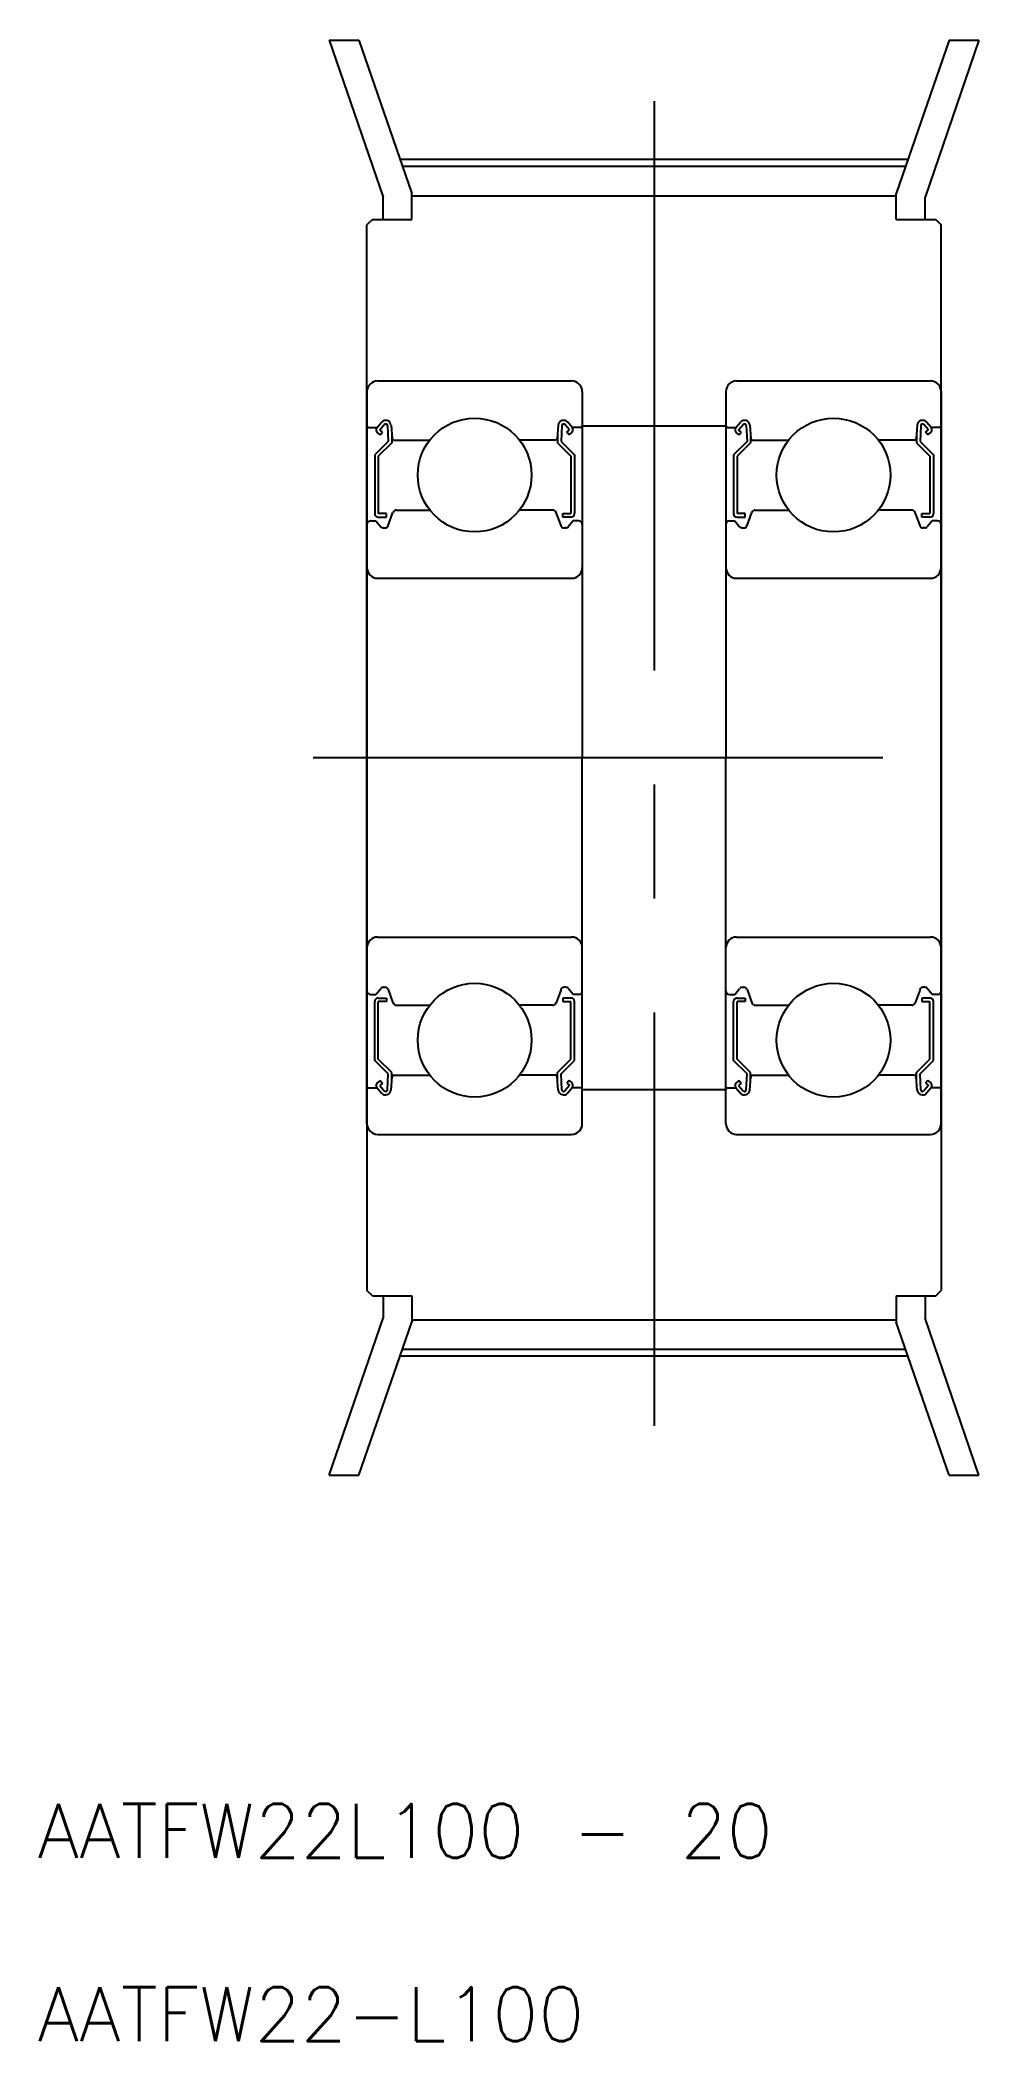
# Model space of a CAD drawing. Extents: x 22 to 75, y 0 to 112.
import ezdxf
from ezdxf.enums import TextEntityAlignment as Align

# ---------------------------------------------------------------- set-up
doc = ezdxf.new("R2010")
doc.units = 0
doc.linetypes.add('CENTER', pattern=[50.8, 31.75, -6.35, 6.35, -6.35])
doc.layers.get('0').update_dxf_attribs({"linetype": 'CONTINUOUS'})
doc.layers.add('CENTER', color=1, linetype='CONTINUOUS')
doc.styles.get("Standard").update_dxf_attribs({"font": 'txt.shx', "bigfont": 'bigfont.shx'})

msp = doc.modelspace()

# ---------------------------------------------------------------- linework, layer by layer
at = {"color": 7, "linetype": 'CONTINUOUS'}
for p, q in [((38.09, 111.85), (39.75, 111.85)), ((38.09, 111.85), (41.1, 103.09)), ((39.75, 111.85), (42.7, 103.3)), ((72.65, 111.85), (69.7, 103.3)), ((74.3, 111.85), (71.3, 103.09)), ((72.65, 111.85), (74.3, 111.85)), ((42.18, 104.82), (70.22, 104.82)), ((41.1, 101.85), (41.1, 103.09)), ((42.7, 101.85), (42.7, 103.3)), ((42.7, 103.17), (69.7, 103.17)), ((69.7, 101.85), (69.7, 103.3)), ((71.3, 101.85), (71.3, 103.09)), ((40.5, 101.85), (40.2, 101.55)), ((40.2, 71.85), (40.2, 101.55)), ((40.5, 101.85), (42.7, 101.85)), ((69.7, 101.85), (71.9, 101.85)), ((71.9, 101.85), (72.2, 101.55)), ((72.2, 71.85), (72.2, 101.55)), ((40.8, 92.85), (51.6, 92.85)), ((60.8, 92.85), (71.6, 92.85)), ((40.2, 92.25), (40.2, 71.85)), ((52.2, 92.25), (52.2, 71.85)), ((60.2, 92.25), (60.2, 71.85)), ((72.2, 92.25), (72.2, 71.85)), ((40.76, 90.25), (41.01, 90.55)), ((40.91, 90.12), (41.16, 90.42)), ((41.34, 90.36), (41.38, 89.48)), ((41.54, 90.38), (41.6, 89.64)), ((50.86, 90.38), (50.8, 89.64)), ((51.06, 90.36), (51.02, 89.48)), ((51.49, 90.12), (51.23, 90.42)), ((51.64, 90.25), (51.39, 90.55)), ((52.2, 90.35), (60.2, 90.35)), ((60.76, 90.25), (61.01, 90.55)), ((60.91, 90.12), (61.16, 90.42)), ((61.34, 90.36), (61.38, 89.48)), ((61.54, 90.38), (61.6, 89.64)), ((70.86, 90.38), (70.8, 89.64)), ((71.06, 90.36), (71.02, 89.48)), ((71.49, 90.12), (71.23, 90.42)), ((71.64, 90.25), (71.39, 90.55)), ((40.3, 90.25), (40.76, 90.25)), ((41.38, 89.48), (40.63, 88.73)), ((40.94, 89.84), (40.78, 89.97)), ((41.58, 89.4), (40.83, 88.65)), ((41.06, 89.99), (40.91, 90.12)), ((40.94, 89.84), (41.06, 89.99)), ((41.58, 89.87), (41.58, 89.4)), ((41.7, 89.55), (43.69, 89.55)), ((50.7, 89.55), (48.7, 89.55)), ((50.82, 89.87), (50.82, 89.4)), ((50.82, 89.4), (51.57, 88.65)), ((51.02, 89.48), (51.77, 88.73)), ((51.33, 89.99), (51.49, 90.12)), ((51.46, 89.84), (51.33, 89.99)), ((51.46, 89.84), (51.61, 89.97)), ((52.1, 90.25), (51.64, 90.25)), ((60.3, 90.25), (60.76, 90.25)), ((61.38, 89.48), (60.63, 88.73)), ((60.94, 89.84), (60.78, 89.97)), ((61.58, 89.4), (60.83, 88.65)), ((61.06, 89.99), (60.91, 90.12)), ((60.94, 89.84), (61.06, 89.99)), ((61.58, 89.87), (61.58, 89.4)), ((61.7, 89.55), (63.69, 89.55)), ((70.7, 89.55), (68.7, 89.55)), ((70.82, 89.87), (70.82, 89.4)), ((70.82, 89.4), (71.57, 88.65)), ((71.02, 89.48), (71.77, 88.73)), ((71.33, 89.99), (71.49, 90.12)), ((71.46, 89.84), (71.33, 89.99)), ((71.46, 89.84), (71.61, 89.97)), ((72.1, 90.25), (71.64, 90.25)), ((40.63, 88.73), (40.63, 85.45)), ((40.83, 88.65), (40.83, 85.45)), ((51.57, 88.65), (51.57, 85.45)), ((51.77, 88.73), (51.77, 85.45)), ((60.63, 88.73), (60.63, 85.45)), ((60.83, 88.65), (60.83, 85.45)), ((71.57, 88.65), (71.57, 85.45)), ((71.77, 88.73), (71.77, 85.45)), ((40.4, 85.05), (40.7, 85.05)), ((40.7, 85.05), (40.97, 84.72)), ((41.28, 85.45), (40.83, 85.45)), ((40.83, 85.25), (41.28, 85.25)), ((41.28, 85.25), (41.28, 85.45)), ((41.38, 84.78), (41.65, 85.52)), ((41.84, 85.65), (43.69, 85.65)), ((50.56, 85.65), (48.7, 85.65)), ((51.02, 84.78), (50.75, 85.52)), ((51.12, 85.25), (51.12, 85.45)), ((51.12, 85.45), (51.57, 85.45)), ((51.57, 85.25), (51.12, 85.25)), ((51.7, 85.05), (51.42, 84.72)), ((52, 85.05), (51.7, 85.05)), ((60.4, 85.05), (60.7, 85.05)), ((60.7, 85.05), (60.97, 84.72)), ((61.28, 85.45), (60.83, 85.45)), ((60.83, 85.25), (61.28, 85.25)), ((61.28, 85.25), (61.28, 85.45)), ((61.38, 84.78), (61.65, 85.52)), ((61.84, 85.65), (63.69, 85.65)), ((70.56, 85.65), (68.7, 85.65)), ((71.02, 84.78), (70.75, 85.52)), ((71.12, 85.45), (71.57, 85.45)), ((71.12, 85.25), (71.12, 85.45)), ((71.57, 85.25), (71.12, 85.25)), ((71.7, 85.05), (71.42, 84.72)), ((72, 85.05), (71.7, 85.05)), ((41.13, 84.65), (41.19, 84.65)), ((51.27, 84.65), (51.2, 84.65)), ((61.13, 84.65), (61.19, 84.65)), ((71.27, 84.65), (71.2, 84.65)), ((40.8, 81.85), (51.6, 81.85)), ((60.8, 81.85), (71.6, 81.85)), ((40.2, 71.85), (40.2, 42.15)), ((40.2, 51.45), (40.2, 71.85)), ((52.2, 51.45), (52.2, 71.85)), ((60.2, 51.45), (60.2, 71.85)), ((72.2, 71.85), (72.2, 42.15)), ((72.2, 51.45), (72.2, 71.85)), ((40.8, 61.85), (51.6, 61.85)), ((60.8, 61.85), (71.6, 61.85)), ((40.4, 58.65), (40.7, 58.65)), ((40.63, 54.97), (40.63, 58.25)), ((40.7, 58.65), (40.97, 58.98)), ((40.83, 58.45), (41.28, 58.45)), ((41.28, 58.25), (40.83, 58.25)), ((40.83, 55.05), (40.83, 58.25)), ((41.13, 59.05), (41.19, 59.05)), ((41.28, 58.45), (41.28, 58.25)), ((41.38, 58.92), (41.65, 58.18)), ((41.84, 58.05), (43.69, 58.05)), ((50.56, 58.05), (48.7, 58.05)), ((51.02, 58.92), (50.75, 58.18)), ((51.12, 58.45), (51.12, 58.25)), ((51.57, 58.45), (51.12, 58.45)), ((51.12, 58.25), (51.57, 58.25)), ((51.27, 59.05), (51.2, 59.05)), ((51.7, 58.65), (51.42, 58.98)), ((51.57, 55.05), (51.57, 58.25)), ((52, 58.65), (51.7, 58.65)), ((51.77, 54.97), (51.77, 58.25)), ((60.4, 58.65), (60.7, 58.65)), ((60.63, 54.97), (60.63, 58.25)), ((60.7, 58.65), (60.97, 58.98)), ((60.83, 58.45), (61.28, 58.45)), ((60.83, 55.05), (60.83, 58.25)), ((61.28, 58.25), (60.83, 58.25)), ((61.13, 59.05), (61.19, 59.05)), ((61.28, 58.45), (61.28, 58.25)), ((61.38, 58.92), (61.65, 58.18)), ((61.84, 58.05), (63.69, 58.05)), ((70.56, 58.05), (68.7, 58.05)), ((71.02, 58.92), (70.75, 58.18)), ((71.57, 58.45), (71.12, 58.45)), ((71.12, 58.45), (71.12, 58.25)), ((71.12, 58.25), (71.57, 58.25)), ((71.27, 59.05), (71.2, 59.05)), ((71.7, 58.65), (71.42, 58.98)), ((71.57, 55.05), (71.57, 58.25)), ((72, 58.65), (71.7, 58.65)), ((71.77, 54.97), (71.77, 58.25)), ((41.38, 54.22), (40.63, 54.97)), ((41.58, 54.3), (40.83, 55.05)), ((50.82, 54.3), (51.57, 55.05)), ((51.02, 54.22), (51.77, 54.97)), ((61.38, 54.22), (60.63, 54.97)), ((61.58, 54.3), (60.83, 55.05)), ((70.82, 54.3), (71.57, 55.05)), ((71.02, 54.22), (71.77, 54.97)), ((40.94, 53.86), (40.78, 53.73)), ((41.06, 53.71), (40.91, 53.58)), ((40.91, 53.58), (41.16, 53.28)), ((40.94, 53.86), (41.06, 53.71)), ((41.34, 53.34), (41.38, 54.22)), ((41.54, 53.32), (41.6, 54.06)), ((41.58, 53.83), (41.58, 54.3)), ((41.7, 54.15), (43.69, 54.15)), ((50.7, 54.15), (48.7, 54.15)), ((50.86, 53.32), (50.8, 54.06)), ((50.82, 53.83), (50.82, 54.3)), ((51.06, 53.34), (51.02, 54.22)), ((51.49, 53.58), (51.23, 53.28)), ((51.46, 53.86), (51.33, 53.71)), ((51.33, 53.71), (51.49, 53.58)), ((51.46, 53.86), (51.61, 53.73)), ((60.94, 53.86), (60.78, 53.73)), ((61.06, 53.71), (60.91, 53.58)), ((60.91, 53.58), (61.16, 53.28)), ((60.94, 53.86), (61.06, 53.71)), ((61.34, 53.34), (61.38, 54.22)), ((61.54, 53.32), (61.6, 54.06)), ((61.58, 53.83), (61.58, 54.3)), ((61.7, 54.15), (63.69, 54.15)), ((70.7, 54.15), (68.7, 54.15)), ((70.86, 53.32), (70.8, 54.06)), ((70.82, 53.83), (70.82, 54.3)), ((71.06, 53.34), (71.02, 54.22)), ((71.49, 53.58), (71.23, 53.28)), ((71.46, 53.86), (71.33, 53.71)), ((71.33, 53.71), (71.49, 53.58)), ((71.46, 53.86), (71.61, 53.73)), ((40.3, 53.45), (40.76, 53.45)), ((40.76, 53.45), (41.01, 53.15)), ((51.64, 53.45), (51.39, 53.15)), ((52.1, 53.45), (51.64, 53.45)), ((52.2, 53.35), (60.2, 53.35)), ((60.3, 53.45), (60.76, 53.45)), ((60.76, 53.45), (61.01, 53.15)), ((71.64, 53.45), (71.39, 53.15)), ((72.1, 53.45), (71.64, 53.45)), ((40.8, 50.85), (51.6, 50.85)), ((60.8, 50.85), (71.6, 50.85)), ((40.5, 41.85), (40.2, 42.15)), ((40.5, 41.85), (42.7, 41.85)), ((41.1, 41.85), (41.1, 40.61)), ((42.7, 41.85), (42.7, 40.39)), ((69.7, 41.85), (69.7, 40.39)), ((69.7, 41.85), (71.9, 41.85)), ((71.3, 41.85), (71.3, 40.61)), ((71.9, 41.85), (72.2, 42.15)), ((38.09, 31.85), (41.1, 40.61)), ((39.75, 31.85), (42.7, 40.39)), ((42.7, 40.52), (69.7, 40.52)), ((72.65, 31.85), (69.7, 40.39)), ((74.3, 31.85), (71.3, 40.61)), ((42.18, 38.88), (70.22, 38.88)), ((38.09, 31.85), (39.75, 31.85)), ((72.65, 31.85), (74.3, 31.85))]:
    msp.add_line(p, q, dxfattribs=at)
for centre in [(46.2, 87.6), (66.2, 87.6), (46.2, 56.1), (66.2, 56.1)]:
    msp.add_circle(centre, 3.17, dxfattribs=at)
for centre, radius, start, end in [((40.8, 92.25), 0.6, 90, 180), ((51.6, 92.25), 0.6, 0, 90), ((60.8, 92.25), 0.6, 90, 180), ((71.6, 92.25), 0.6, 0, 90), ((40.3, 90.35), 0.1, 180, 270), ((41.24, 90.35), 0.3, 4.9967, 140.002), ((41.24, 90.35), 0.1, 2.8198, 140.0002), ((51.16, 90.35), 0.3, 39.998, 175.0033), ((51.16, 90.35), 0.1, 39.9998, 177.1802), ((52.1, 90.35), 0.1, 270, 0), ((60.3, 90.35), 0.1, 180, 270), ((61.24, 90.35), 0.3, 4.9967, 140.002), ((61.24, 90.35), 0.1, 2.8198, 140.0002), ((71.16, 90.35), 0.3, 39.998, 175.0033), ((71.16, 90.35), 0.1, 39.9998, 177.1802), ((72.1, 90.35), 0.1, 270, 0), ((40.91, 90.12), 0.2, 140.002, 230.0826), ((41.7, 89.65), 0.1, 184.9967, 270), ((50.7, 89.65), 0.1, 270, 355.0033), ((51.48, 90.12), 0.2, 309.9174, 39.998), ((60.91, 90.12), 0.2, 140.002, 230.0826), ((61.7, 89.65), 0.1, 184.9967, 270), ((70.7, 89.65), 0.1, 270, 355.0033), ((71.48, 90.12), 0.2, 309.9174, 39.998), ((40.4, 84.85), 0.2, 90, 180), ((40.83, 85.45), 0.2, 180, 270), ((41.19, 84.85), 0.2, 270, 339.9914), ((41.84, 85.45), 0.2, 90, 159.9914), ((50.56, 85.45), 0.2, 20.0086, 90), ((51.2, 84.85), 0.2, 200.0086, 270), ((51.57, 85.45), 0.2, 270, 0), ((52, 84.85), 0.2, 0, 90), ((60.4, 84.85), 0.2, 90, 180), ((60.83, 85.45), 0.2, 180, 270), ((61.19, 84.85), 0.2, 270, 339.9914), ((61.84, 85.45), 0.2, 90, 159.9914), ((70.56, 85.45), 0.2, 20.0086, 90), ((71.2, 84.85), 0.2, 200.0086, 270), ((71.57, 85.45), 0.2, 270, 0), ((72, 84.85), 0.2, 0, 90), ((41.13, 84.85), 0.2, 219.9945, 270), ((51.27, 84.85), 0.2, 270, 320.0055), ((61.13, 84.85), 0.2, 219.9945, 270), ((71.27, 84.85), 0.2, 270, 320.0055), ((40.8, 82.45), 0.6, 180, 270), ((51.6, 82.45), 0.6, 270, 0), ((60.8, 82.45), 0.6, 180, 270), ((71.6, 82.45), 0.6, 270, 0), ((40.8, 61.25), 0.6, 90, 180), ((51.6, 61.25), 0.6, 0, 90), ((60.8, 61.25), 0.6, 90, 180), ((71.6, 61.25), 0.6, 0, 90), ((40.4, 58.85), 0.2, 180, 270), ((40.83, 58.25), 0.2, 90, 180), ((41.13, 58.85), 0.2, 90, 140.0055), ((41.19, 58.85), 0.2, 20.0086, 90), ((41.84, 58.25), 0.2, 200.0086, 270), ((50.56, 58.25), 0.2, 270, 339.9914), ((51.2, 58.85), 0.2, 90, 159.9914), ((51.27, 58.85), 0.2, 39.9945, 90), ((51.57, 58.25), 0.2, 0, 90), ((52, 58.85), 0.2, 270, 0), ((60.4, 58.85), 0.2, 180, 270), ((60.83, 58.25), 0.2, 90, 180), ((61.13, 58.85), 0.2, 90, 140.0055), ((61.19, 58.85), 0.2, 20.0086, 90), ((61.84, 58.25), 0.2, 200.0086, 270), ((70.56, 58.25), 0.2, 270, 339.9914), ((71.2, 58.85), 0.2, 90, 159.9914), ((71.27, 58.85), 0.2, 39.9945, 90), ((71.57, 58.25), 0.2, 0, 90), ((72, 58.85), 0.2, 270, 0), ((40.91, 53.58), 0.2, 129.9174, 219.998), ((41.7, 54.05), 0.1, 90, 175.0033), ((50.7, 54.05), 0.1, 4.9967, 90), ((51.48, 53.58), 0.2, 320.002, 50.0826), ((60.91, 53.58), 0.2, 129.9174, 219.998), ((61.7, 54.05), 0.1, 90, 175.0033), ((70.7, 54.05), 0.1, 4.9967, 90), ((71.48, 53.58), 0.2, 320.002, 50.0826), ((40.3, 53.35), 0.1, 90, 180), ((41.24, 53.35), 0.3, 219.998, 355.0033), ((41.24, 53.34), 0.1, 219.9998, 357.1802), ((51.16, 53.35), 0.3, 184.9967, 320.002), ((51.16, 53.34), 0.1, 182.8198, 320.0002), ((52.1, 53.35), 0.1, 0, 90), ((60.3, 53.35), 0.1, 90, 180), ((61.24, 53.35), 0.3, 219.998, 355.0033), ((61.24, 53.34), 0.1, 219.9998, 357.1802), ((71.16, 53.35), 0.3, 184.9967, 320.002), ((71.16, 53.34), 0.1, 182.8198, 320.0002), ((72.1, 53.35), 0.1, 0, 90), ((40.8, 51.45), 0.6, 180, 270), ((51.6, 51.45), 0.6, 270, 0), ((60.8, 51.45), 0.6, 180, 270), ((71.6, 51.45), 0.6, 270, 0)]:
    msp.add_arc(centre, radius, start, end, dxfattribs=at)
at = {"layer": 'CENTER', "color": 1, "linetype": 'CENTER'}
for p, q in [((56.2, 108.45), (56.2, 34.61)), ((42.04, 105.2), (70.35, 105.2)), ((37.2, 71.85), (75.2, 71.85)), ((42.04, 38.5), (70.35, 38.5))]:
    msp.add_line(p, q, dxfattribs=at)

# ---------------------------------------------------------------- texts
at = {"color": 7, "linetype": 'CONTINUOUS'}
for s, p in [('AATFW22L100 - 20', (21.85, 9.63)), ('AATFW22-L100', (21.85, -0.59))]:
    msp.add_text(s, height=3, dxfattribs=at).set_placement(p, align=Align.BOTTOM_LEFT)

doc.saveas('drawing.dxf')
